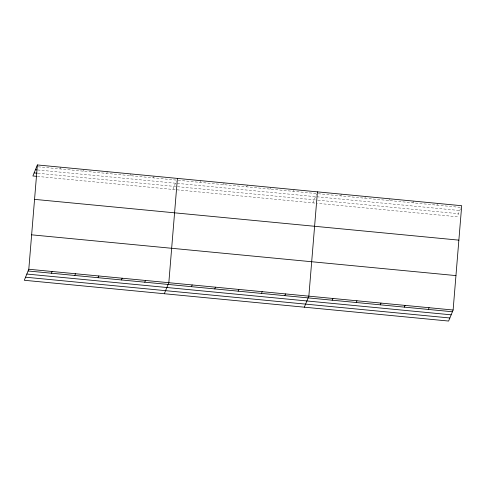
<?xml version="1.0" encoding="UTF-8"?>
<svg xmlns="http://www.w3.org/2000/svg" width="486" height="486" viewBox="0 0 486 486"><rect width="100%" height="100%" fill="white"/><g stroke="black" fill="none" stroke-linecap="round" stroke-linejoin="round"><path stroke-width="0.36" stroke-dasharray="2.43 1.82" d="M60.015 168.921L60.72 167.19M83.349 171.169L84.06 169.432M106.689 173.411L107.394 171.68M130.023 175.653L130.734 173.921M153.363 177.894L154.068 176.163M172.907 189.437L176.199 181.363M200.038 182.378L200.742 180.646M223.378 184.619L224.082 182.888M246.712 186.861L247.423 185.13M270.052 189.109L270.757 187.371M293.386 191.35L294.097 189.619M312.929 202.893L316.477 194.206M340.771 195.901L341.476 194.169M364.816 198.209L365.521 196.478M388.861 200.524L389.565 198.792M412.906 202.832L413.61 201.101M436.95 205.141L437.655 203.409M460.491 208.682L457.198 216.75L317.437 203.324M38.181 166.826L175.95 180.063M178.204 180.282L316.726 193.592M318.227 193.738L460.242 207.382M37.683 169.966L459.744 210.523M37.896 173.271L317.188 200.111M317.941 200.183L458.45 213.682M37.398 176.412L316.69 203.251"/><path stroke-width="0.73" d="M28.802 269.25L37.386 164.948L461.7 205.724L453.116 310.019L448.614 321.052L24.3 280.276L28.802 269.25L453.116 310.019M177.408 178.405L168.824 282.7L164.323 293.732M317.431 191.861L308.853 296.156L304.351 307.188M37.386 164.948L32.884 175.981L36.644 176.345M51.431 273.223L52.142 271.492M74.771 275.465L75.476 273.733M98.105 277.706L98.816 275.975M121.445 279.948L122.15 278.217M144.779 282.19L145.49 280.458M191.46 286.679L192.164 284.942M214.794 288.921L215.498 287.19M238.134 291.163L238.839 289.431M261.468 293.404L262.179 291.673M284.808 295.646L285.513 293.915M332.187 300.196L332.898 298.465M356.232 302.511L356.943 300.779M380.277 304.819L380.988 303.088M404.322 307.128L405.032 305.396M428.366 309.442L429.071 307.711M35.423 169.748L36.93 169.893M34.135 172.913L37.143 173.204M34.549 199.369L458.869 240.139M31.633 234.829L455.953 275.598M28.097 270.981L452.411 311.751M26.845 274.049L451.16 314.819M25.551 277.208L449.872 317.984"/></g></svg>
